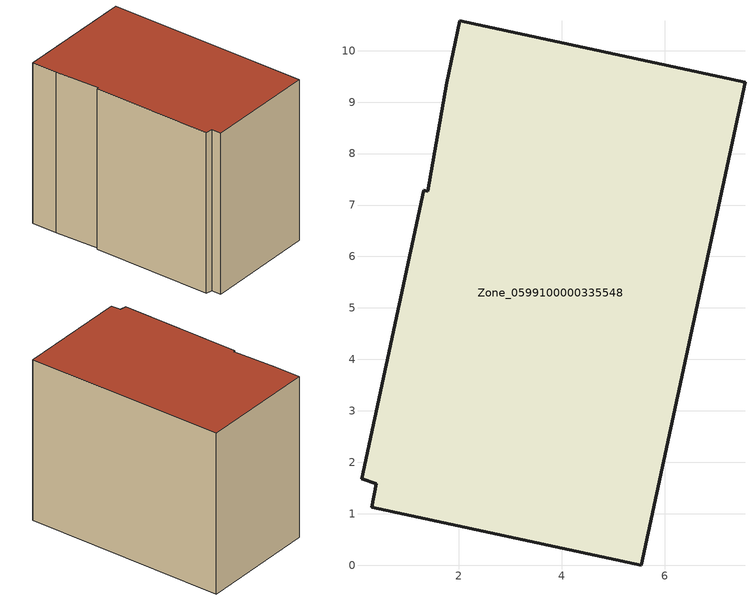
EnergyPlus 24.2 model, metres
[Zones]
Zone_0599100000335548
 floor ground (C_G): 1.39,7.27 1.76,9.38 2.02,10.58 7.56,9.39 5.54,0 0.31,1.12 0.39,1.58 0.11,1.68 1.31,7.29 z0
 wall outside (C_F): 5.54,0 7.56,9.39 2.02,10.58 1.76,9.38 1.39,7.27 1.31,7.29 0.11,1.68 0.39,1.58 0.31,1.12 5.54,0 z0:7.83
 roof outside (C_R): 1.31,7.29 0.11,1.68 0.39,1.58 0.31,1.12 5.54,0 7.56,9.39 2.02,10.58 1.76,9.38 1.39,7.27 z7.83
[BUILDING]
Pand.0599100000335548: North Axis=0; Terrain=City; Loads Convergence Tolerance Value=0.04; Temperature Convergence Tolerance Value=0.4; Solar Distribution=FullExterior; Maximum Number of Warmup Days=25; Minimum Number of Warmup Days=1
[Site:Location]
Rotterdam.The.Hague.AP_ZH_NLD Design_Conditions: Latitude=51.96; Longitude=4.45; Time Zone=1; Elevation=-4.5
[SITE:GROUNDTEMPERATURE:BUILDINGSURFACE]
18, 18, 18, 18, 18, 18, 18, 18, 18, 18, 18, 18
[MATERIAL] Thermal Absorptance=0.9; Solar Absorptance=0.7; Visible Absorptance=0.7
Name | Roughness | Thickness | Conductivity | Density | Specific Heat
G.TC.1975-1991 | MediumSmooth | 0.15 | 0.288461 | 540 | 1210
F.TC.1975-1991 | Rough | 0.3 | 0.230769 | 1920 | 840
R.TC.1975-1991 | MediumRough | 0.2 | 0.153846 | 1500 | 1000
[CONSTRUCTION]
C_G: G.TC.1975-1991
C_F: F.TC.1975-1991
C_R: R.TC.1975-1991
[ZONE]
Zone_0599100000335548: Type=1; Multiplier=1; Ceiling Height=Autocalculate; Volume=Autocalculate; Floor Area=autocalculate; Part of Total Floor Area=Yes
[ZONEINFILTRATION:DESIGNFLOWRATE]
Infil_Zone_0599100000335548: Zone or ZoneList or Space or SpaceList=Zone_0599100000335548; Schedule=AlwaysOn; Design Flow Rate Calculation Method=Flow/Area; Flow Rate per Floor Area=0.003; Constant Term Coefficient=1; Temperature Term Coefficient=0; Velocity Term Coefficient=0; Velocity Squared Term Coefficient=0
[HVACTEMPLATE:ZONE:IDEALLOADSAIRSYSTEM]
Zone_0599100000335548: Maximum Heating Supply Air Temperature=50; Minimum Cooling Supply Air Temperature=13; Maximum Heating Supply Air Humidity Ratio=0.0156; Minimum Cooling Supply Air Humidity Ratio=0.0077; Heating Limit=NoLimit; Cooling Limit=NoLimit; Dehumidification Control Type=ConstantSensibleHeatRatio; Cooling Sensible Heat Ratio=0.7; Dehumidification Setpoint=60; Humidification Control Type=None; Humidification Setpoint=30; Outdoor Air Method=None; Outdoor Air Flow Rate per Person=0.00944; Outdoor Air Flow Rate per Zone Floor Area=0; Outdoor Air Flow Rate per Zone=0; Demand Controlled Ventilation Type=None; Outdoor Air Economizer Type=NoEconomizer; Heat Recovery Type=None; Sensible Heat Recovery Effectiveness=0.7; Latent Heat Recovery Effectiveness=0.65
[ZONECONTROL:THERMOSTAT]
ThermostatControl_Zone_0599100000335548: Zone or ZoneList=Zone_0599100000335548; Control Type Schedule=DualSetpointControlType; Control 1=Thermostat_Zone_0599100000335548; Temperature Difference Between Cutout And Setpoint=0
[THERMOSTATSETPOINT:DUALSETPOINT]
Thermostat_Zone_0599100000335548: Heating Setpoint Temperature Schedule=HeatingSetpoint_Zone_0599100000335548; Cooling Setpoint Temperature Schedule=CoolingSetpoint_Zone_0599100000335548
[SCHEDULE:COMPACT]
HeatingSetpoint_Zone_0599100000335548: Through: 12/31, For: AllDays, Until: 24:00, 21
CoolingSetpoint_Zone_0599100000335548: Through: 12/31, For: AllDays, Until: 24:00, 24
DualSetpointControlType: Through: 12/31, For: AllDays, Until: 24:00, 4
AlwaysOn: Through: 12/31, For: AllDays, Until: 24:00, 1
